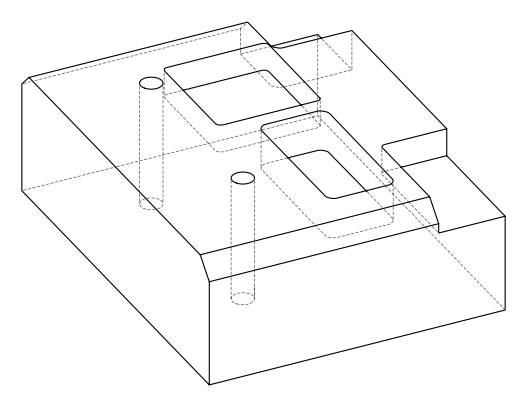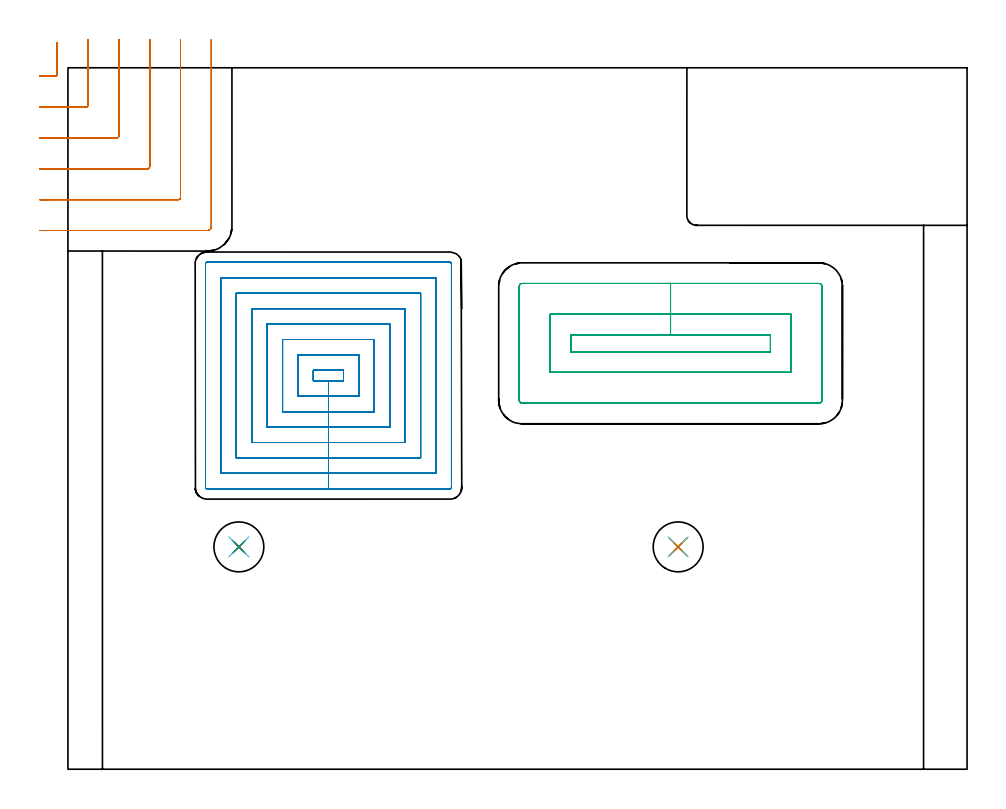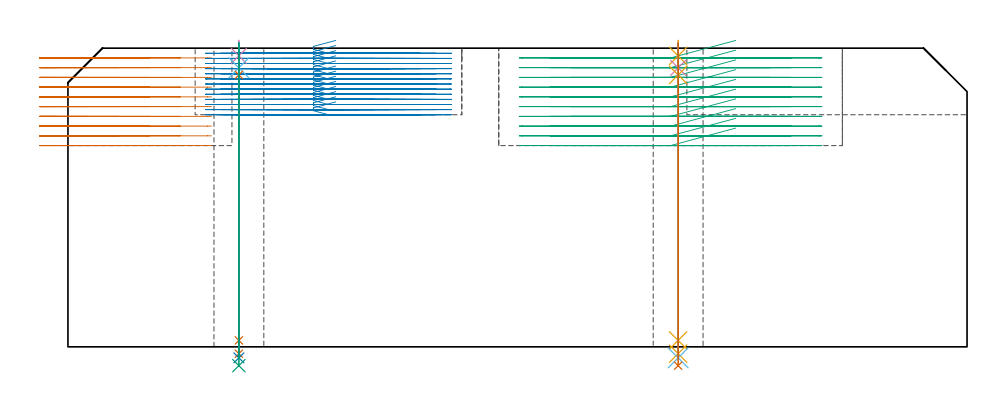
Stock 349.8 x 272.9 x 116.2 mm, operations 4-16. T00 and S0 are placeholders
(PLAN: 16 operations, 13 tool changes, 158.5 min)
(1 AREA_MILL | FG_CHAMFER_SURFACE | UGT0205_001 | 10.51 min | 31290 mm3)
(2 AREA_MILL_1 | FG_CHAMFER_SURFACE_1 | UGT0205_001 | 8.34 min | 18716 mm3)
(3 MILL_CORNER_NOTCH_RECTANGULAR | CORNER_NOTCH_RECTANGULAR | NXT0201_008 | Follow Part, ap 1.5, ae 75% | 65.6 min | 171894 mm3)
(4 MILL_CORNER_NOTCH_RECTANGULAR_1 | CORNER_NOTCH_RECTANGULAR_1 | NXT0201_012 | Follow Part, ap 4, ae 75% | 11.11 min | 171073 mm3)
(5 MILL_RECTANGULAR_POCKET | POCKET_RECTANGULAR_STRAIGHT | NXT0201_009 | Follow Part, ap 2, ae 75% | 43.68 min | 257707 mm3)
(6 MILL_RECTANGULAR_POCKET_1 | POCKET_RECTANGULAR_STRAIGHT_1 | NXT0201_012 | Follow Part, ap 4, ae 75% | 16.06 min | 314567 mm3)
(7 SPOT_DRILL | STEP1HOLE | NXT0321_9005460120000 | 0.05 min | 162 mm3)
(8 SPOT_DRILL_1 | STEP1HOLE_1 | NXT0321_9005460120000 | 0.05 min | 215 mm3)
(9 DRILL_BLIND_HOLE_INTO_CENTER | STEP1HOLE | NXT0301_022 | 0.04 min | 123 mm3)
(10 GUN_DRILL_THROUGH_HOLE | STEP1HOLE | UGT0307_001 | 0.52 min | 2065 mm3)
(11 SPADE_DRILL_TO_ENLARGE_THROUGH_HOLE | STEP1HOLE | UGT0306_003 | 0.49 min | 11830 mm3)
(12 DRILL_TO_ENLARGE_THROUGH_HOLE | STEP1HOLE | UGT0301_261 | 0.5 min | 20109 mm3)
(13 DRILL_BLIND_HOLE_INTO_CENTER_1 | STEP1HOLE_1 | NXT0301_022 | 0.04 min | 95 mm3)
(14 GUN_DRILL_THROUGH_HOLE_1 | STEP1HOLE_1 | UGT0307_001 | 0.52 min | 2113 mm3)
(15 SPADE_DRILL_TO_ENLARGE_THROUGH_HOLE_1 | STEP1HOLE_1 | UGT0306_003 | 0.49 min | 11818 mm3)
(16 DRILL_TO_ENLARGE_THROUGH_HOLE_1 | STEP1HOLE_1 | UGT0301_261 | 0.5 min | 20074 mm3)
(TOOL UGT0205_001 | Chamfer Mill 20 x 3 x 45 deg. | D20 FL50 Z2)
(TOOL NXT0201_008 | ENDMILL 6mm [2P460-0600-NA 1630] | D6 FL26 Z6)
(TOOL NXT0201_012 | ENDMILL 16mm [2P460-1600-NA 1630] | D16 FL38 Z6)
(TOOL NXT0201_009 | ENDMILL 8mm [2P460-0800-NA 1630] | D8 FL26 Z6)
(TOOL NXT0321_9005460120000 | NC Spot Drill, 142deg, 12mm, Carbide, Uncoated | D12 PA142 FL30 Z2)
(TOOL NXT0301_022 | Carbide Drill 5.1mm [860.1-0510-015A1-MM 2214] | D5.1 PA140 FL28 Z2)
(TOOL UGT0307_001 | Gun Drill 5 mm | D5 PA130 FL24 Z1)
(TOOL UGT0306_003 | Spade Drill 12.5mm | D12.5 PA132 FL10 Z2)
(TOOL UGT0301_261 | Twist Drill 19.4 mm | D19.4 PA118 FL140 Z2)
(OP 4 MILL_CORNER_NOTCH_RECTANGULAR_1)
G17 G21 G94 G90
T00 M6
G54
G17 G0 G90 X-11. Y269.587 S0 M3
G43 Z126.2 H1
Z112.41
G94 G1 X-8. Y269.599 F250.
X-7.746 Y269.6 F500.
X-4.995
G3 X-4.2 Y270.395 R0.8
G1 Y279.709
Y282.709 F250.
G0 Z126.2
X-11. Y257.583
Z112.41
G1 X-8. Y257.599
X-7.746 Y257.6 F500.
X7.005
G3 X7.8 Y258.395 R0.8
G1 Y280.9
Y283.9 F250.
G0 Z126.2
X-11. Y245.578
Z112.41
G1 X-8. Y245.599
X-7.746 Y245.6 F500.
X19.004
G3 X19.8 Y246.396 R0.8
G1 Y280.9
Y283.9 F250.
G0 Z126.2
X-11. Y233.567
Z112.41
G1 X-8. Y233.599
G2 X-7.746 Y233.6 R24. F500.
G1 X31.004
G3 X31.8 Y234.396 R0.8
G1 Y280.9
Y283.9 F250.
G0 Z126.2
X-10.999 Y221.534
Z112.41
G1 X-8. Y221.597
G2 X-7.746 Y221.6 R12. F500.
G1 X43.004
G3 X43.8 Y222.396 R0.8
G1 Y280.9
Y283.9 F250.
G0 Z126.2
X-10.746 Y209.6
Z112.41
G1 X-7.746
X54.3 F500.
G3 X55.8 Y211.1 R1.5
G1 Y280.9
Y283.9 F250.
G0 Z126.2
X-11. Y269.6
Z108.62
G1 X-8.
X-4.995 F500.
G3 X-4.2 Y270.395 R0.8
G1 Y279.709
Y282.709 F250.
G0 Z126.2
X-11. Y257.6
Z108.62
G1 X-8.
X7.005 F500.
G3 X7.8 Y258.395 R0.8
G1 Y280.9
Y283.9 F250.
G0 Z126.2
X-11. Y245.6
Z108.62
G1 X-8.
X19.004 F500.
G3 X19.8 Y246.396 R0.8
G1 Y280.9
Y283.9 F250.
G0 Z126.2
X-11. Y233.6
Z108.62
G1 X-8.
X31.004 F500.
G3 X31.8 Y234.396 R0.8
G1 Y280.9
Y283.9 F250.
G0 Z126.2
X-11. Y221.6
Z108.62
G1 X-8.
X43.004 F500.
G3 X43.8 Y222.396 R0.8
G1 Y280.9
Y283.9 F250.
G0 Z126.2
X-11. Y209.6
Z108.62
G1 X-8.
X54.3 F500.
G3 X55.8 Y211.1 R1.5
G1 Y280.9
Y283.9 F250.
G0 Z126.2
X-11. Y269.6
Z104.83
G1 X-8.
X-4.995 F500.
G3 X-4.2 Y270.395 R0.8
G1 Y279.709
Y282.709 F250.
G0 Z126.2
X-11. Y257.6
Z104.83
G1 X-8.
X7.005 F500.
G3 X7.8 Y258.395 R0.8
G1 Y280.9
Y283.9 F250.
G0 Z126.2
X-11. Y245.6
Z104.83
G1 X-8.
X19.004 F500.
G3 X19.8 Y246.396 R0.8
G1 Y280.9
Y283.9 F250.
G0 Z126.2
X-11. Y233.6
Z104.83
G1 X-8.
X31.004 F500.
G3 X31.8 Y234.396 R0.8
G1 Y280.9
Y283.9 F250.
G0 Z126.2
X-11. Y221.6
Z104.83
G1 X-8.
X43.004 F500.
G3 X43.8 Y222.396 R0.8
G1 Y280.9
Y283.9 F250.
G0 Z126.2
X-11. Y209.6
Z104.83
G1 X-8.
X54.3 F500.
G3 X55.8 Y211.1 R1.5
G1 Y280.9
Y283.9 F250.
G0 Z126.2
X-11. Y269.6
Z101.04
G1 X-8.
X-4.995 F500.
G3 X-4.2 Y270.395 R0.8
G1 Y279.709
Y282.709 F250.
G0 Z126.2
X-11. Y257.6
Z101.04
G1 X-8.
X7.005 F500.
G3 X7.8 Y258.395 R0.8
G1 Y280.9
Y283.9 F250.
G0 Z126.2
X-11. Y245.6
Z101.04
G1 X-8.
X19.004 F500.
G3 X19.8 Y246.396 R0.8
G1 Y280.9
Y283.9 F250.
G0 Z126.2
X-11. Y233.6
Z101.04
G1 X-8.
X31.004 F500.
G3 X31.8 Y234.396 R0.8
G1 Y280.9
Y283.9 F250.
G0 Z126.2
X-11. Y221.6
Z101.04
G1 X-8.
X43.004 F500.
G3 X43.8 Y222.396 R0.8
G1 Y280.9
Y283.9 F250.
G0 Z126.2
X-11. Y209.6
Z101.04
G1 X-8.
X54.3 F500.
G3 X55.8 Y211.1 R1.5
G1 Y280.9
Y283.9 F250.
G0 Z126.2
X-11. Y269.6
Z97.25
G1 X-8.
X-4.995 F500.
G3 X-4.2 Y270.395 R0.8
G1 Y279.709
Y282.709 F250.
G0 Z126.2
X-11. Y257.6
Z97.25
G1 X-8.
X7.005 F500.
G3 X7.8 Y258.395 R0.8
G1 Y280.9
Y283.9 F250.
G0 Z126.2
X-11. Y245.6
Z97.25
G1 X-8.
X19.004 F500.
G3 X19.8 Y246.396 R0.8
G1 Y280.9
Y283.9 F250.
G0 Z126.2
X-11. Y233.6
Z97.25
G1 X-8.
X31.004 F500.
G3 X31.8 Y234.396 R0.8
G1 Y280.9
Y283.9 F250.
G0 Z126.2
X-11. Y221.6
Z97.25
G1 X-8.
X43.004 F500.
G3 X43.8 Y222.396 R0.8
G1 Y280.9
Y283.9 F250.
G0 Z126.2
X-11. Y209.6
Z97.25
G1 X-8.
X54.3 F500.
G3 X55.8 Y211.1 R1.5
G1 Y280.9
Y283.9 F250.
G0 Z126.2
X-11. Y269.6
Z93.46
G1 X-8.
X-4.995 F500.
G3 X-4.2 Y270.395 R0.8
G1 Y279.709
Y282.709 F250.
G0 Z126.2
X-11. Y257.6
Z93.46
G1 X-8.
X7.005 F500.
G3 X7.8 Y258.395 R0.8
G1 Y280.9
Y283.9 F250.
G0 Z126.2
X-11. Y245.6
Z93.46
G1 X-8.
X19.004 F500.
G3 X19.8 Y246.396 R0.8
G1 Y280.9
Y283.9 F250.
G0 Z126.2
X-11. Y233.6
Z93.46
G1 X-8.
X31.004 F500.
G3 X31.8 Y234.396 R0.8
G1 Y280.9
Y283.9 F250.
G0 Z126.2
X-11. Y221.6
Z93.46
G1 X-8.
X43.004 F500.
G3 X43.8 Y222.396 R0.8
G1 Y280.9
Y283.9 F250.
G0 Z126.2
X-11. Y209.6
Z93.46
G1 X-8.
X54.3 F500.
G3 X55.8 Y211.1 R1.5
G1 Y280.9
Y283.9 F250.
G0 Z126.2
X-11. Y269.6
Z89.67
G1 X-8.
X-4.995 F500.
G3 X-4.2 Y270.395 R0.8
G1 Y279.709
Y282.709 F250.
G0 Z126.2
X-11. Y257.6
Z89.67
G1 X-8.
X7.005 F500.
G3 X7.8 Y258.395 R0.8
G1 Y280.9
Y283.9 F250.
G0 Z126.2
X-11. Y245.6
Z89.67
G1 X-8.
X19.004 F500.
G3 X19.8 Y246.396 R0.8
G1 Y280.9
Y283.9 F250.
G0 Z126.2
X-11. Y233.6
Z89.67
G1 X-8.
X31.004 F500.
G3 X31.8 Y234.396 R0.8
G1 Y280.9
Y283.9 F250.
G0 Z126.2
X-11. Y221.6
Z89.67
G1 X-8.
X43.004 F500.
G3 X43.8 Y222.396 R0.8
G1 Y280.9
Y283.9 F250.
G0 Z126.2
X-11. Y209.6
Z89.67
G1 X-8.
X54.3 F500.
G3 X55.8 Y211.1 R1.5
G1 Y280.9
Y283.9 F250.
G0 Z126.2
X-11. Y269.6
Z85.88
G1 X-8.
X-4.995 F500.
G3 X-4.2 Y270.395 R0.8
G1 Y279.709
Y282.709 F250.
G0 Z126.2
X-11. Y257.6
Z85.88
G1 X-8.
X7.005 F500.
G3 X7.8 Y258.395 R0.8
G1 Y280.9
Y283.9 F250.
G0 Z126.2
X-11. Y245.6
Z85.88
G1 X-8.
X19.004 F500.
G3 X19.8 Y246.396 R0.8
G1 Y280.9
Y283.9 F250.
G0 Z126.2
X-11. Y233.6
Z85.88
G1 X-8.
X31.004 F500.
G3 X31.8 Y234.396 R0.8
G1 Y280.9
Y283.9 F250.
G0 Z126.2
X-11. Y221.6
Z85.88
G1 X-8.
X43.004 F500.
G3 X43.8 Y222.396 R0.8
G1 Y280.9
Y283.9 F250.
G0 Z126.2
X-11. Y209.6
Z85.88
G1 X-8.
X54.3 F500.
G3 X55.8 Y211.1 R1.5
G1 Y280.9
Y283.9 F250.
G0 Z126.2
X-11. Y269.6
Z82.09
G1 X-8.
X-4.995 F500.
G3 X-4.2 Y270.395 R0.8
G1 Y279.709
Y282.709 F250.
G0 Z126.2
X-11. Y257.6
Z82.09
G1 X-8.
X7.005 F500.
G3 X7.8 Y258.395 R0.8
G1 Y280.9
Y283.9 F250.
G0 Z126.2
X-11. Y245.6
Z82.09
G1 X-8.
X19.004 F500.
G3 X19.8 Y246.396 R0.8
G1 Y280.9
Y283.9 F250.
G0 Z126.2
X-11. Y233.6
Z82.09
G1 X-8.
X31.004 F500.
G3 X31.8 Y234.396 R0.8
G1 Y280.9
Y283.9 F250.
G0 Z126.2
X-11. Y221.6
Z82.09
G1 X-8.
X43.004 F500.
G3 X43.8 Y222.396 R0.8
G1 Y280.9
Y283.9 F250.
G0 Z126.2
X-11. Y209.6
Z82.09
G1 X-8.
X54.3 F500.
G3 X55.8 Y211.1 R1.5
G1 Y280.9
Y283.9 F250.
G0 Z126.2
X-11. Y269.6
Z78.3
G1 X-8.
X-4.995 F500.
G3 X-4.2 Y270.395 R0.8
G1 Y279.709
Y282.709 F250.
G0 Z126.2
X-11. Y257.6
Z78.3
G1 X-8.
X7.005 F500.
G3 X7.8 Y258.395 R0.8
G1 Y280.9
Y283.9 F250.
G0 Z126.2
X-11. Y245.6
Z78.3
G1 X-8.
X19.004 F500.
G3 X19.8 Y246.396 R0.8
G1 Y280.9
Y283.9 F250.
G0 Z126.2
X-11. Y233.6
Z78.3
G1 X-8.
X31.004 F500.
G3 X31.8 Y234.396 R0.8
G1 Y280.9
Y283.9 F250.
G0 Z126.2
X-11. Y221.6
Z78.3
G1 X-8.
X43.004 F500.
G3 X43.8 Y222.396 R0.8
G1 Y280.9
Y283.9 F250.
G0 Z126.2
X-11. Y209.6
Z78.3
G1 X-8.
X54.3 F500.
G3 X55.8 Y211.1 R1.5
G1 Y280.9
Y283.9 F250.
G0 Z126.2
M5
M2
(OP 5 MILL_RECTANGULAR_POCKET)
G17 G21 G94 G90
T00 M6
G54
G17 G0 G90 X104.182 Y155.2 S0 M3
G43 Z126.2 H1
Z119.2
G94 G1 X95.5 Z116.874 F250.
Y151.1 Z115.775
X101.35 Z114.208
X107.2 F500.
Y155.2
X95.5
Y151.1
X101.35
Y145.1
X113.2
Y161.2
X89.5
Y145.1
X101.35
Y139.1
X119.2
Y167.2
X83.5
Y139.1
X101.35
Y133.1
X125.2
Y173.2
X77.5
Y133.1
X101.35
Y127.1
X131.2
Y179.2
X71.5
Y127.1
X101.35
Y121.1
X137.2
Y185.2
X65.5
Y121.1
X101.35
Y115.1
X143.2
Y191.2
X59.5
Y115.1
X101.35
Y109.1
X148.7
G3 X149.2 Y109.6 R0.5
G1 Y196.7
G3 X148.7 Y197.2 R0.5
G1 X54.
G3 X53.5 Y196.7 R0.5
G1 Y109.6
G3 X54. Y109.1 R0.5
G1 X101.35
X102.35
G0 X104.182 Y155.2 Z117.208
G1 X95.5 Z114.881 F250.
Y151.1 Z113.783
X101.35 Z112.215
X107.2 F500.
Y155.2
X95.5
Y151.1
X101.35
Y145.1
X113.2
Y161.2
X89.5
Y145.1
X101.35
Y139.1
X119.2
Y167.2
X83.5
Y139.1
X101.35
Y133.1
X125.2
Y173.2
X77.5
Y133.1
X101.35
Y127.1
X131.2
Y179.2
X71.5
Y127.1
X101.35
Y121.1
X137.2
Y185.2
X65.5
Y121.1
X101.35
Y115.1
X143.2
Y191.2
X59.5
Y115.1
X101.35
Y109.1
X148.7
G3 X149.2 Y109.6 R0.5
G1 Y196.7
G3 X148.7 Y197.2 R0.5
G1 X54.
G3 X53.5 Y196.7 R0.5
G1 Y109.6
G3 X54. Y109.1 R0.5
G1 X101.35
X102.35
G0 X104.182 Y155.2 Z115.215
G1 X95.5 Z112.889 F250.
Y151.1 Z111.791
X101.35 Z110.223
X107.2 F500.
Y155.2
X95.5
Y151.1
X101.35
Y145.1
X113.2
Y161.2
X89.5
Y145.1
X101.35
Y139.1
X119.2
Y167.2
X83.5
Y139.1
X101.35
Y133.1
X125.2
Y173.2
X77.5
Y133.1
X101.35
Y127.1
X131.2
Y179.2
X71.5
Y127.1
X101.35
Y121.1
X137.2
Y185.2
X65.5
Y121.1
X101.35
Y115.1
X143.2
Y191.2
X59.5
Y115.1
X101.35
Y109.1
X148.7
G3 X149.2 Y109.6 R0.5
G1 Y196.7
G3 X148.7 Y197.2 R0.5
G1 X54.
G3 X53.5 Y196.7 R0.5
G1 Y109.6
G3 X54. Y109.1 R0.5
G1 X101.35
X102.35
G0 X104.182 Y155.2 Z113.223
G1 X95.5 Z110.897 F250.
Y151.1 Z109.798
X101.35 Z108.231
X107.2 F500.
Y155.2
X95.5
Y151.1
X101.35
Y145.1
X113.2
Y161.2
X89.5
Y145.1
X101.35
Y139.1
X119.2
Y167.2
X83.5
Y139.1
X101.35
Y133.1
X125.2
Y173.2
X77.5
Y133.1
X101.35
Y127.1
X131.2
Y179.2
X71.5
Y127.1
X101.35
Y121.1
X137.2
Y185.2
X65.5
Y121.1
X101.35
Y115.1
X143.2
Y191.2
X59.5
Y115.1
X101.35
Y109.1
X148.7
G3 X149.2 Y109.6 R0.5
G1 Y196.7
G3 X148.7 Y197.2 R0.5
G1 X54.
G3 X53.5 Y196.7 R0.5
G1 Y109.6
G3 X54. Y109.1 R0.5
G1 X101.35
X102.35
G0 X104.182 Y155.2 Z111.231
G1 X95.5 Z108.904 F250.
Y151.1 Z107.806
X101.35 Z106.238
X107.2 F500.
Y155.2
X95.5
Y151.1
X101.35
Y145.1
X113.2
Y161.2
X89.5
Y145.1
X101.35
Y139.1
X119.2
Y167.2
X83.5
Y139.1
X101.35
Y133.1
X125.2
Y173.2
X77.5
Y133.1
X101.35
Y127.1
X131.2
Y179.2
X71.5
Y127.1
X101.35
Y121.1
X137.2
Y185.2
X65.5
Y121.1
X101.35
Y115.1
X143.2
Y191.2
X59.5
Y115.1
X101.35
Y109.1
X148.7
G3 X149.2 Y109.6 R0.5
G1 Y196.7
G3 X148.7 Y197.2 R0.5
G1 X54.
G3 X53.5 Y196.7 R0.5
G1 Y109.6
G3 X54. Y109.1 R0.5
G1 X101.35
X102.35
G0 X104.182 Y155.2 Z109.238
G1 X95.5 Z106.912 F250.
Y151.1 Z105.814
X101.35 Z104.246
X107.2 F500.
Y155.2
X95.5
Y151.1
X101.35
Y145.1
X113.2
Y161.2
X89.5
Y145.1
X101.35
Y139.1
X119.2
Y167.2
X83.5
Y139.1
X101.35
Y133.1
X125.2
Y173.2
X77.5
Y133.1
X101.35
Y127.1
X131.2
Y179.2
X71.5
Y127.1
X101.35
Y121.1
X137.2
Y185.2
X65.5
Y121.1
X101.35
Y115.1
X143.2
Y191.2
X59.5
Y115.1
X101.35
Y109.1
X148.7
G3 X149.2 Y109.6 R0.5
G1 Y196.7
G3 X148.7 Y197.2 R0.5
G1 X54.
G3 X53.5 Y196.7 R0.5
G1 Y109.6
G3 X54. Y109.1 R0.5
G1 X101.35
X102.35
G0 X104.182 Y155.2 Z107.246
G1 X95.5 Z104.92 F250.
Y151.1 Z103.821
X101.35 Z102.254
X107.2 F500.
Y155.2
X95.5
Y151.1
X101.35
Y145.1
X113.2
Y161.2
X89.5
Y145.1
X101.35
Y139.1
X119.2
Y167.2
X83.5
Y139.1
X101.35
Y133.1
X125.2
Y173.2
X77.5
Y133.1
X101.35
Y127.1
X131.2
Y179.2
X71.5
Y127.1
X101.35
Y121.1
X137.2
Y185.2
X65.5
Y121.1
X101.35
Y115.1
X143.2
Y191.2
X59.5
Y115.1
X101.35
Y109.1
X148.7
G3 X149.2 Y109.6 R0.5
G1 Y196.7
G3 X148.7 Y197.2 R0.5
G1 X54.
G3 X53.5 Y196.7 R0.5
G1 Y109.6
G3 X54. Y109.1 R0.5
G1 X101.35
X102.35
G0 X104.182 Y155.2 Z105.254
G1 X95.5 Z102.928 F250.
Y151.1 Z101.829
X101.35 Z100.261
X107.2 F500.
Y155.2
X95.5
Y151.1
X101.35
Y145.1
X113.2
Y161.2
X89.5
Y145.1
X101.35
Y139.1
X119.2
Y167.2
X83.5
Y139.1
X101.35
Y133.1
X125.2
Y173.2
X77.5
Y133.1
X101.35
Y127.1
X131.2
Y179.2
X71.5
Y127.1
X101.35
Y121.1
X137.2
Y185.2
X65.5
Y121.1
X101.35
Y115.1
X143.2
Y191.2
X59.5
Y115.1
X101.35
Y109.1
X148.7
G3 X149.2 Y109.6 R0.5
G1 Y196.7
G3 X148.7 Y197.2 R0.5
G1 X54.
G3 X53.5 Y196.7 R0.5
G1 Y109.6
G3 X54. Y109.1 R0.5
G1 X101.35
X102.35
G0 X104.182 Y155.2 Z103.261
G1 X95.5 Z100.935 F250.
Y151.1 Z99.837
X101.35 Z98.269
X107.2 F500.
Y155.2
X95.5
Y151.1
X101.35
Y145.1
X113.2
Y161.2
X89.5
Y145.1
X101.35
Y139.1
X119.2
Y167.2
X83.5
Y139.1
X101.35
Y133.1
X125.2
Y173.2
X77.5
Y133.1
X101.35
Y127.1
X131.2
Y179.2
X71.5
Y127.1
X101.35
Y121.1
X137.2
Y185.2
X65.5
Y121.1
X101.35
Y115.1
X143.2
Y191.2
X59.5
Y115.1
X101.35
Y109.1
X148.7
G3 X149.2 Y109.6 R0.5
G1 Y196.7
G3 X148.7 Y197.2 R0.5
G1 X54.
G3 X53.5 Y196.7 R0.5
G1 Y109.6
G3 X54. Y109.1 R0.5
G1 X101.35
X102.35
G0 X104.182 Y155.2 Z101.269
G1 X95.5 Z98.943 F250.
Y151.1 Z97.844
X101.35 Z96.277
X107.2 F500.
Y155.2
X95.5
Y151.1
X101.35
Y145.1
X113.2
Y161.2
X89.5
Y145.1
X101.35
Y139.1
X119.2
Y167.2
X83.5
Y139.1
X101.35
Y133.1
X125.2
Y173.2
X77.5
Y133.1
X101.35
Y127.1
X131.2
Y179.2
X71.5
Y127.1
X101.35
Y121.1
X137.2
Y185.2
X65.5
Y121.1
X101.35
Y115.1
X143.2
Y191.2
X59.5
Y115.1
X101.35
Y109.1
X148.7
G3 X149.2 Y109.6 R0.5
G1 Y196.7
G3 X148.7 Y197.2 R0.5
G1 X54.
G3 X53.5 Y196.7 R0.5
G1 Y109.6
G3 X54. Y109.1 R0.5
G1 X101.35
X102.35
G0 X104.182 Y155.2 Z99.277
G1 X95.5 Z96.951 F250.
Y151.1 Z95.852
X101.35 Z94.285
X107.2 F500.
Y155.2
X95.5
Y151.1
X101.35
Y145.1
X113.2
Y161.2
X89.5
Y145.1
X101.35
Y139.1
X119.2
Y167.2
X83.5
Y139.1
X101.35
Y133.1
X125.2
Y173.2
X77.5
Y133.1
X101.35
Y127.1
X131.2
Y179.2
X71.5
Y127.1
X101.35
Y121.1
X137.2
Y185.2
X65.5
Y121.1
X101.35
Y115.1
X143.2
Y191.2
X59.5
Y115.1
X101.35
Y109.1
X148.7
G3 X149.2 Y109.6 R0.5
G1 Y196.7
G3 X148.7 Y197.2 R0.5
G1 X54.
G3 X53.5 Y196.7 R0.5
G1 Y109.6
G3 X54. Y109.1 R0.5
G1 X101.35
X102.35
G0 X104.182 Y155.2 Z97.285
G1 X95.5 Z94.958 F250.
Y151.1 Z93.86
X101.35 Z92.292
X107.2 F500.
Y155.2
X95.5
Y151.1
X101.35
Y145.1
X113.2
Y161.2
X89.5
Y145.1
X101.35
Y139.1
X119.2
Y167.2
X83.5
Y139.1
X101.35
Y133.1
X125.2
Y173.2
X77.5
Y133.1
X101.35
Y127.1
X131.2
Y179.2
X71.5
Y127.1
X101.35
Y121.1
X137.2
Y185.2
X65.5
Y121.1
X101.35
Y115.1
X143.2
Y191.2
X59.5
Y115.1
X101.35
Y109.1
X148.7
G3 X149.2 Y109.6 R0.5
G1 Y196.7
G3 X148.7 Y197.2 R0.5
G1 X54.
G3 X53.5 Y196.7 R0.5
G1 Y109.6
G3 X54. Y109.1 R0.5
G1 X101.35
X102.35
G0 X104.182 Y155.2 Z95.292
G1 X95.5 Z92.966 F250.
Y151.1 Z91.868
X101.35 Z90.3
X107.2 F500.
Y155.2
X95.5
Y151.1
X101.35
Y145.1
X113.2
Y161.2
X89.5
Y145.1
X101.35
Y139.1
X119.2
Y167.2
X83.5
Y139.1
X101.35
Y133.1
X125.2
Y173.2
X77.5
Y133.1
X101.35
Y127.1
X131.2
Y179.2
X71.5
Y127.1
X101.35
Y121.1
X137.2
Y185.2
X65.5
Y121.1
X101.35
Y115.1
X143.2
Y191.2
X59.5
Y115.1
X101.35
Y109.1
X148.7
G3 X149.2 Y109.6 R0.5
G1 Y196.7
G3 X148.7 Y197.2 R0.5
G1 X54.
G3 X53.5 Y196.7 R0.5
G1 Y109.6
G3 X54. Y109.1 R0.5
G1 X101.35
X102.35
G0 Z126.2
M5
M2
(OP 6 MILL_RECTANGULAR_POCKET_1)
G17 G21 G94 G90
T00 M6
G54
G17 G0 G90 X259.791 Y169. S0 M3
G43 Z126.2 H1
Z119.2
G94 G1 X234.45 Z112.41 F250.
X195.6 F500.
Y162.4
X273.3
Y169.
X234.45
Y177.
X187.6
Y154.4
X281.3
Y177.
X234.45
Y189.
X176.7
G3 X175.6 Y187.9 R1.1
G1 Y143.5
G3 X176.7 Y142.4 R1.1
G1 X292.2
G3 X293.3 Y143.5 R1.1
G1 Y187.9
G3 X292.2 Y189. R1.1
G1 X234.45
X233.45
G0 X259.791 Y169. Z115.41
G1 X234.45 Z108.62 F250.
X195.6 F500.
Y162.4
X273.3
Y169.
X234.45
Y177.
X187.6
Y154.4
X281.3
Y177.
X234.45
Y189.
X176.7
G3 X175.6 Y187.9 R1.1
G1 Y143.5
G3 X176.7 Y142.4 R1.1
G1 X292.2
G3 X293.3 Y143.5 R1.1
G1 Y187.9
G3 X292.2 Y189. R1.1
G1 X234.45
X233.45
G0 X259.791 Y169. Z111.62
G1 X234.45 Z104.83 F250.
X195.6 F500.
Y162.4
X273.3
Y169.
X234.45
Y177.
X187.6
Y154.4
X281.3
Y177.
X234.45
Y189.
X176.7
G3 X175.6 Y187.9 R1.1
G1 Y143.5
G3 X176.7 Y142.4 R1.1
G1 X292.2
G3 X293.3 Y143.5 R1.1
G1 Y187.9
G3 X292.2 Y189. R1.1
G1 X234.45
X233.45
G0 X259.791 Y169. Z107.83
G1 X234.45 Z101.04 F250.
X195.6 F500.
Y162.4
X273.3
Y169.
X234.45
Y177.
X187.6
Y154.4
X281.3
Y177.
X234.45
Y189.
X176.7
G3 X175.6 Y187.9 R1.1
G1 Y143.5
G3 X176.7 Y142.4 R1.1
G1 X292.2
G3 X293.3 Y143.5 R1.1
G1 Y187.9
G3 X292.2 Y189. R1.1
G1 X234.45
X233.45
G0 X259.791 Y169. Z104.04
G1 X234.45 Z97.25 F250.
X195.6 F500.
Y162.4
X273.3
Y169.
X234.45
Y177.
X187.6
Y154.4
X281.3
Y177.
X234.45
Y189.
X176.7
G3 X175.6 Y187.9 R1.1
G1 Y143.5
G3 X176.7 Y142.4 R1.1
G1 X292.2
G3 X293.3 Y143.5 R1.1
G1 Y187.9
G3 X292.2 Y189. R1.1
G1 X234.45
X233.45
G0 X259.791 Y169. Z100.25
G1 X234.45 Z93.46 F250.
X195.6 F500.
Y162.4
X273.3
Y169.
X234.45
Y177.
X187.6
Y154.4
X281.3
Y177.
X234.45
Y189.
X176.7
G3 X175.6 Y187.9 R1.1
G1 Y143.5
G3 X176.7 Y142.4 R1.1
G1 X292.2
G3 X293.3 Y143.5 R1.1
G1 Y187.9
G3 X292.2 Y189. R1.1
G1 X234.45
X233.45
G0 X259.791 Y169. Z96.46
G1 X234.45 Z89.67 F250.
X195.6 F500.
Y162.4
X273.3
Y169.
X234.45
Y177.
X187.6
Y154.4
X281.3
Y177.
X234.45
Y189.
X176.7
G3 X175.6 Y187.9 R1.1
G1 Y143.5
G3 X176.7 Y142.4 R1.1
G1 X292.2
G3 X293.3 Y143.5 R1.1
G1 Y187.9
G3 X292.2 Y189. R1.1
G1 X234.45
X233.45
G0 X259.791 Y169. Z92.67
G1 X234.45 Z85.88 F250.
X195.6 F500.
Y162.4
X273.3
Y169.
X234.45
Y177.
X187.6
Y154.4
X281.3
Y177.
X234.45
Y189.
X176.7
G3 X175.6 Y187.9 R1.1
G1 Y143.5
G3 X176.7 Y142.4 R1.1
G1 X292.2
G3 X293.3 Y143.5 R1.1
G1 Y187.9
G3 X292.2 Y189. R1.1
G1 X234.45
X233.45
G0 X259.791 Y169. Z88.88
G1 X234.45 Z82.09 F250.
X195.6 F500.
Y162.4
X273.3
Y169.
X234.45
Y177.
X187.6
Y154.4
X281.3
Y177.
X234.45
Y189.
X176.7
G3 X175.6 Y187.9 R1.1
G1 Y143.5
G3 X176.7 Y142.4 R1.1
G1 X292.2
G3 X293.3 Y143.5 R1.1
G1 Y187.9
G3 X292.2 Y189. R1.1
G1 X234.45
X233.45
G0 X259.791 Y169. Z85.09
G1 X234.45 Z78.3 F250.
X195.6 F500.
Y162.4
X273.3
Y169.
X234.45
Y177.
X187.6
Y154.4
X281.3
Y177.
X234.45
Y189.
X176.7
G3 X175.6 Y187.9 R1.1
G1 Y143.5
G3 X176.7 Y142.4 R1.1
G1 X292.2
G3 X293.3 Y143.5 R1.1
G1 Y187.9
G3 X292.2 Y189. R1.1
G1 X234.45
X233.45
G0 Z126.2
M5
M2
(OP 7 SPOT_DRILL)
G17 G21 G94 G90
T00 M6
G54
G17 G0 G90 X66.5 Y86.5 S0 M3
G43 Z126.2 H0
G94 G81 G98 Z113.2 F250. R119.2
G80
M5
M2
(OP 8 SPOT_DRILL_1)
G17 G21 G94 G90
T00 M6
G54
G17 G0 G90 X237.4 Y86.5 S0 M3
G43 Z126.2 H0
G94 G81 G98 Z113.2 F250. R119.2
G80
M5
M2
(OP 9 DRILL_BLIND_HOLE_INTO_CENTER)
G17 G21 G94 G90
T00 M6
G54
G17 G0 G90 X66.5 Y86.5 S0 M3
G43 Z126.2 H1
G94 G81 G98 Z108.55 F250. R118.2
G80
M5
M2
(OP 10 GUN_DRILL_THROUGH_HOLE)
G17 G21 G94 G90
T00 M6
G54
G17 G0 G90 X66.5 Y86.5 M8
G43 Z126.2 H0
Z114.116
S716 M3
G94 G1 Z105.794 F125. M26
G4 X.084
Z2.5 F250.
G4 X.084
Z-2.666 F125.
G4 X.084
M5
M9
G0 Z114.116
Z126.2
M2
(OP 11 SPADE_DRILL_TO_ENLARGE_THROUGH_HOLE)
G17 G21 G94 G90
T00 M6
G54
G17 G0 G90 X66.5 Y86.5 S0 M3
G43 Z126.2 H0
G94 G73 G98 Z-4.283 F250. Q12.048 R118.2
G80
M5
M2
(OP 12 DRILL_TO_ENLARGE_THROUGH_HOLE)
G17 G21 G94 G90
T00 M6
G54
G17 G0 G90 X66.5 Y86.5 S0 M3
G43 Z126.2 H0
G94 G73 G98 Z-7.328 F250. Q17.647 R118.2
G80
M5
M2
(OP 13 DRILL_BLIND_HOLE_INTO_CENTER_1)
G17 G21 G94 G90
T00 M6
G54
G17 G0 G90 X237.4 Y86.5 S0 M3
G43 Z126.2 H1
G94 G81 G98 Z108.55 F250. R118.2
G80
M5
M2
(OP 14 GUN_DRILL_THROUGH_HOLE_1)
G17 G21 G94 G90
T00 M6
G54
G17 G0 G90 X237.4 Y86.5 M8
G43 Z126.2 H0
Z114.116
S716 M3
G94 G1 Z105.794 F125. M26
G4 X.084
Z2.5 F250.
G4 X.084
Z-2.666 F125.
G4 X.084
M5
M9
G0 Z114.116
Z126.2
M2
(OP 15 SPADE_DRILL_TO_ENLARGE_THROUGH_HOLE_1)
G17 G21 G94 G90
T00 M6
G54
G17 G0 G90 X237.4 Y86.5 S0 M3
G43 Z126.2 H0
G94 G73 G98 Z-4.283 F250. Q12.048 R118.2
G80
M5
M2
(OP 16 DRILL_TO_ENLARGE_THROUGH_HOLE_1)
G17 G21 G94 G90
T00 M6
G54
G17 G0 G90 X237.4 Y86.5 S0 M3
G43 Z126.2 H0
G94 G73 G98 Z-7.328 F250. Q17.647 R118.2
G80
M5
M2
